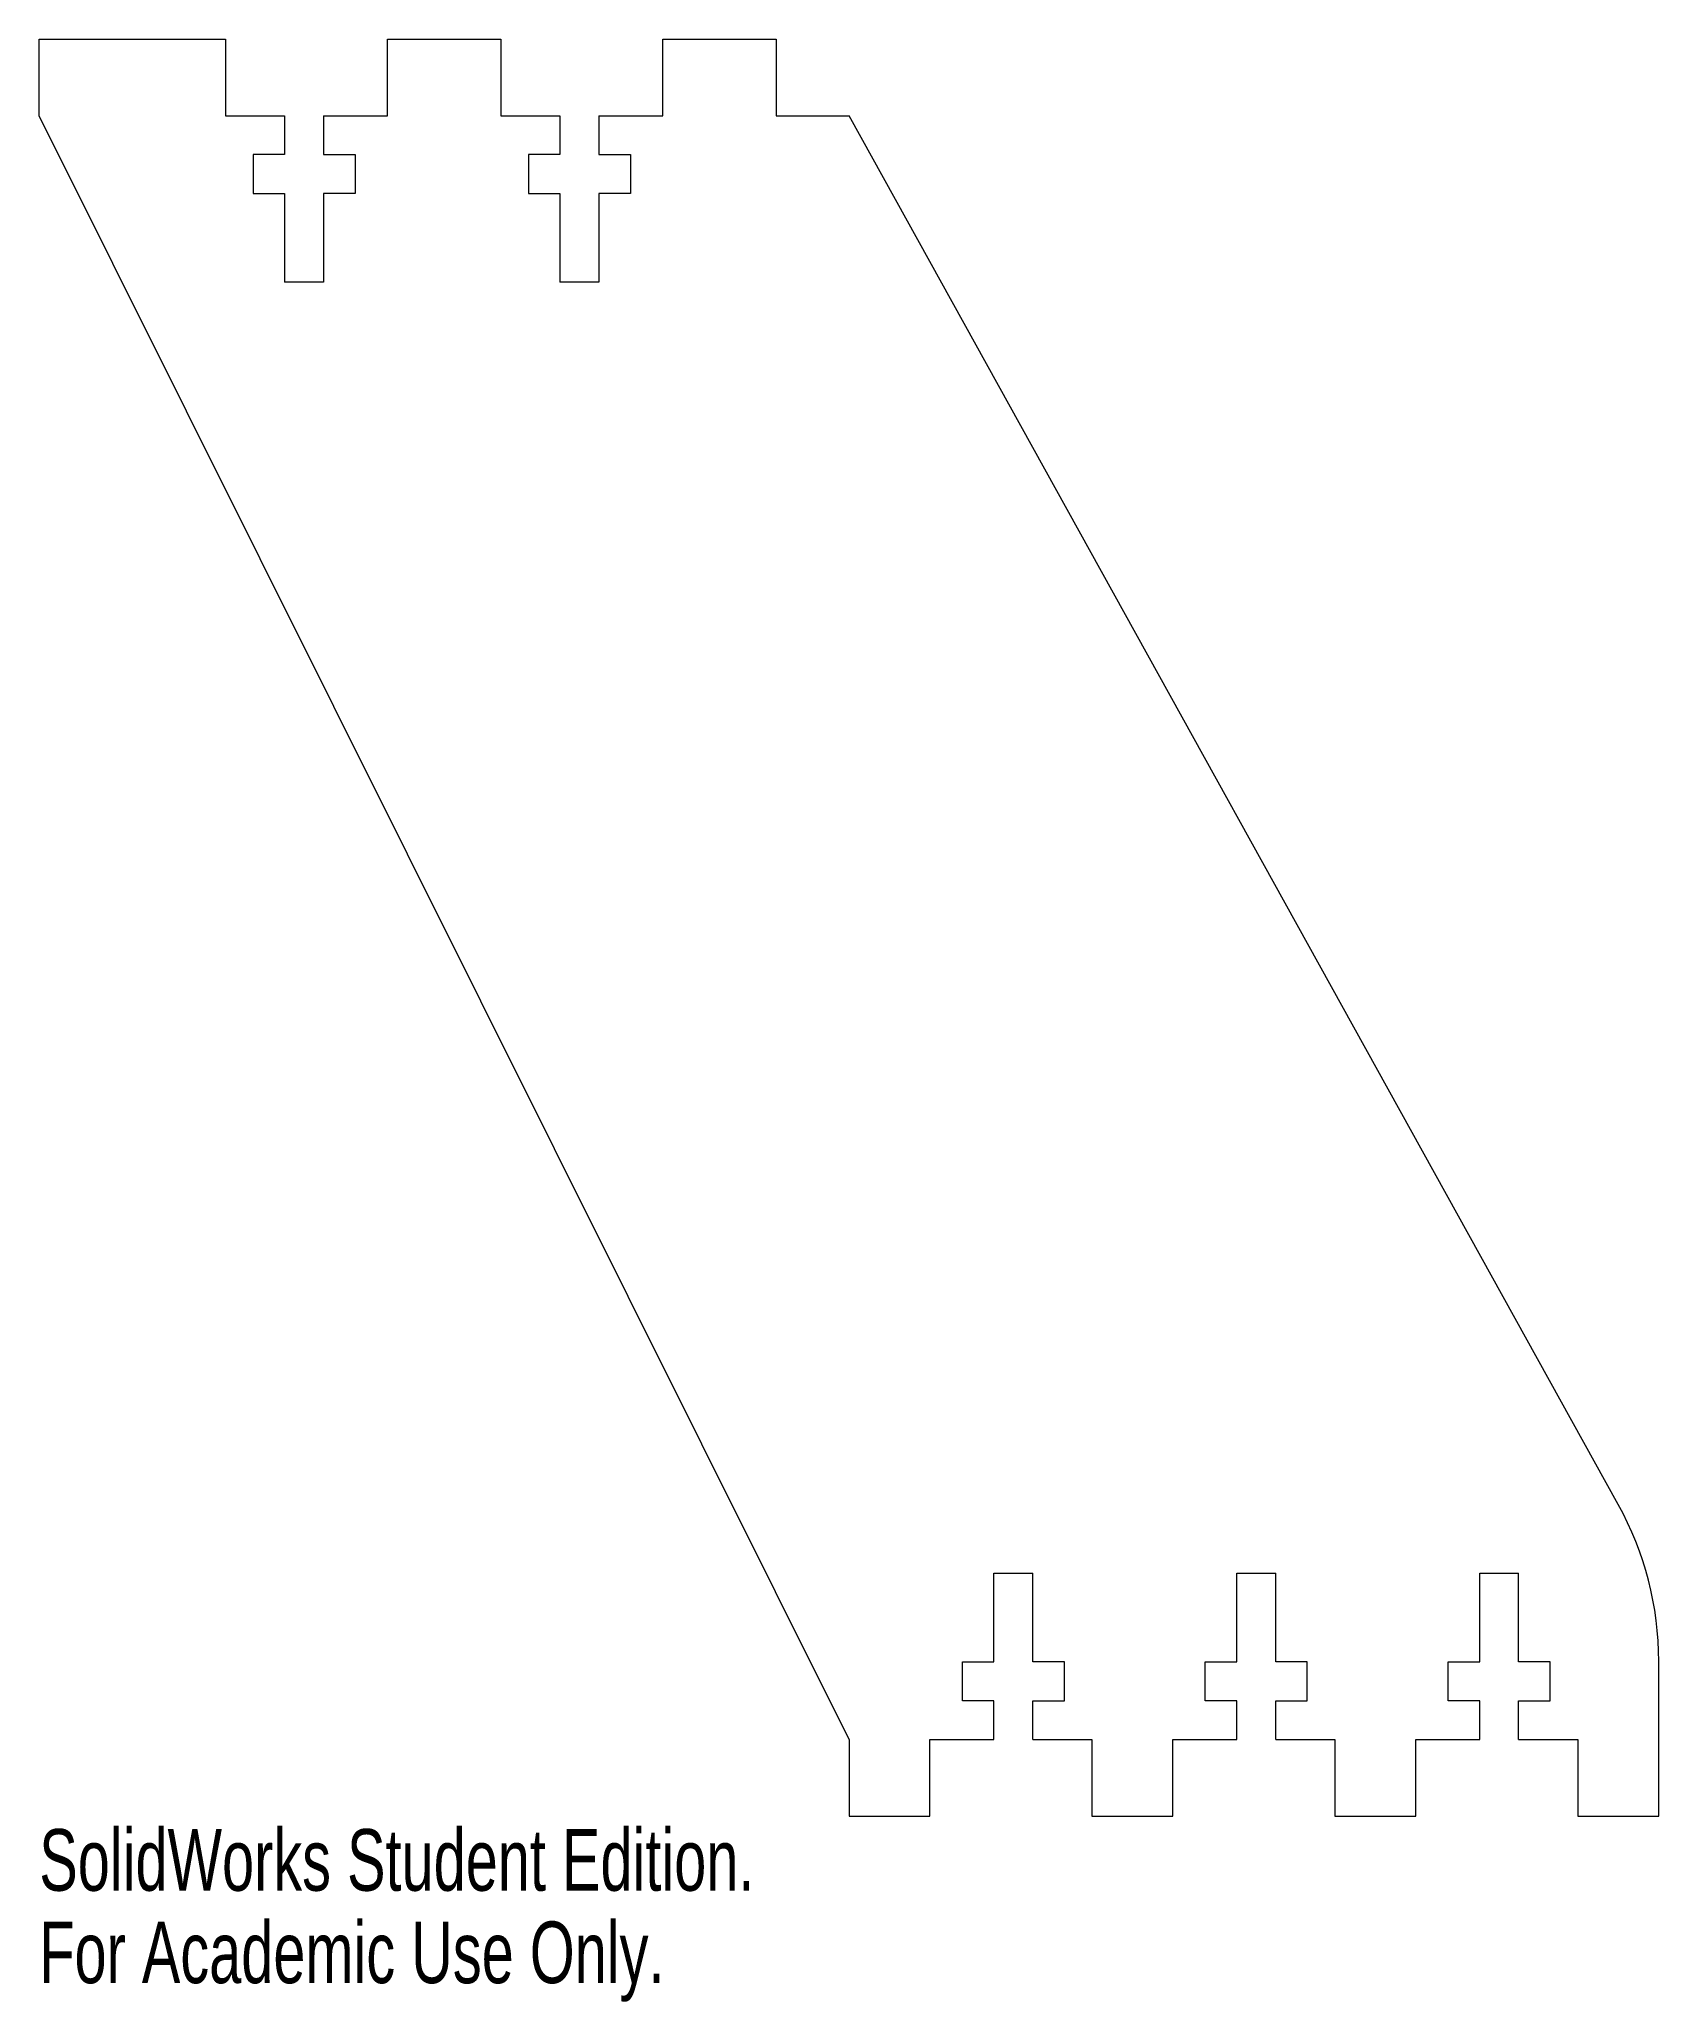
# Model space of a CAD drawing. Header units: inches. Extents: x -3.75 to 1.25, y -0.81 to 5.25.
import ezdxf

# ---------------------------------------------------------------- set-up
doc = ezdxf.new("R2010")
doc.units = ezdxf.units.IN
doc.header["$MEASUREMENT"] = 0
doc.styles.add('SLDTEXTSTYLE0', font='TXT', dxfattribs={"width": 0.7})

msp = doc.modelspace()

# ---------------------------------------------------------------- linework, layer by layer
at = {"color": 7, "linetype": 'Continuous', "lineweight": 15}
for p, q in [((-3.75, 5.25), (-3.175, 5.25)), ((-3.75, 5.0138), (-3.75, 5.25)), ((-3.175, 5.25), (-3.175, 5.0138)), ((-2.675, 5.25), (-2.325, 5.25)), ((-2.675, 5.0138), (-2.675, 5.25)), ((-2.325, 5.25), (-2.325, 5.0138)), ((-1.825, 5.25), (-1.475, 5.25)), ((-1.825, 5.0138), (-1.825, 5.25)), ((-1.475, 5.25), (-1.475, 5.0138)), ((-1.25, 0), (-3.75, 5.0138)), ((-3.175, 5.0138), (-2.9925, 5.0138)), ((-2.9925, 5.0138), (-2.9925, 4.8938)), ((-2.8725, 5.0138), (-2.675, 5.0138)), ((-2.8725, 5.0138), (-2.8725, 4.8938)), ((-2.325, 5.0138), (-2.1425, 5.0138)), ((-2.1425, 5.0138), (-2.1425, 4.8938)), ((-2.0225, 5.0138), (-1.825, 5.0138)), ((-2.0225, 5.0138), (-2.0225, 4.8938)), ((-1.475, 5.0138), (-1.25, 5.0138)), ((1.1248, 0.7261), (-1.25, 5.0138)), ((-3.09, 4.8938), (-3.09, 4.7738)), ((-2.9925, 4.8938), (-3.09, 4.8938)), ((-2.8725, 4.8938), (-2.775, 4.8938)), ((-2.775, 4.8938), (-2.775, 4.7738)), ((-2.24, 4.8938), (-2.24, 4.7738)), ((-2.1425, 4.8938), (-2.24, 4.8938)), ((-2.0225, 4.8938), (-1.925, 4.8938)), ((-1.925, 4.8938), (-1.925, 4.7738)), ((-3.09, 4.7738), (-2.9925, 4.7738)), ((-2.9925, 4.7738), (-2.9925, 4.5)), ((-2.775, 4.7738), (-2.8725, 4.7738)), ((-2.8725, 4.7738), (-2.8725, 4.5)), ((-2.24, 4.7738), (-2.1425, 4.7738)), ((-2.1425, 4.7738), (-2.1425, 4.5)), ((-1.925, 4.7738), (-2.0225, 4.7738)), ((-2.0225, 4.7738), (-2.0225, 4.5)), ((-2.8725, 4.5), (-2.9925, 4.5)), ((-2.0225, 4.5), (-2.1425, 4.5)), ((-0.8025, 0.24), (-0.8025, 0.5138)), ((-0.8025, 0.5138), (-0.6825, 0.5138)), ((-0.6825, 0.24), (-0.6825, 0.5138)), ((-0.0525, 0.24), (-0.0525, 0.5138)), ((-0.0525, 0.5138), (0.0675, 0.5138)), ((0.0675, 0.24), (0.0675, 0.5138)), ((0.6975, 0.24), (0.6975, 0.5138)), ((0.6975, 0.5138), (0.8175, 0.5138)), ((0.8175, 0.24), (0.8175, 0.5138)), ((-0.9, 0.12), (-0.9, 0.24)), ((-0.9, 0.24), (-0.8025, 0.24)), ((-0.585, 0.24), (-0.6825, 0.24)), ((-0.585, 0.12), (-0.585, 0.24)), ((-0.15, 0.12), (-0.15, 0.24)), ((-0.15, 0.24), (-0.0525, 0.24)), ((0.165, 0.24), (0.0675, 0.24)), ((0.165, 0.12), (0.165, 0.24)), ((0.6, 0.12), (0.6, 0.24)), ((0.6, 0.24), (0.6975, 0.24)), ((0.915, 0.24), (0.8175, 0.24)), ((0.915, 0.12), (0.915, 0.24)), ((1.25, -0.2362), (1.25, 0.2416)), ((-0.8025, 0.12), (-0.9, 0.12)), ((-0.8025, 0), (-0.8025, 0.12)), ((-0.6825, 0.12), (-0.585, 0.12)), ((-0.6825, 0), (-0.6825, 0.12)), ((-0.0525, 0.12), (-0.15, 0.12)), ((-0.0525, 0), (-0.0525, 0.12)), ((0.0675, 0.12), (0.165, 0.12)), ((0.0675, 0), (0.0675, 0.12)), ((0.6975, 0.12), (0.6, 0.12)), ((0.6975, 0), (0.6975, 0.12)), ((0.8175, 0.12), (0.915, 0.12)), ((0.8175, 0), (0.8175, 0.12)), ((-1.25, 0), (-1.25, -0.2362)), ((-1, -0.2362), (-1, 0)), ((-1, 0), (-0.8025, 0)), ((-0.6825, 0), (-0.5, 0)), ((-0.5, 0), (-0.5, -0.2362)), ((-0.25, -0.2362), (-0.25, 0)), ((-0.25, 0), (-0.0525, 0)), ((0.0675, 0), (0.25, 0)), ((0.25, 0), (0.25, -0.2362)), ((0.5, -0.2362), (0.5, 0)), ((0.5, 0), (0.6975, 0)), ((0.8175, 0), (1, 0)), ((1, 0), (1, -0.2362)), ((-1.25, -0.2362), (-1, -0.2362)), ((-0.5, -0.2362), (-0.25, -0.2362)), ((0.25, -0.2362), (0.5, -0.2362)), ((1, -0.2362), (1.25, -0.2362))]:
    msp.add_line(p, q, dxfattribs=at)
msp.add_arc((0.25, 0.2416), 1, 0, 28.9803, dxfattribs=at)

# ---------------------------------------------------------------- texts
at = {"color": 7, "linetype": 'Continuous', "char_height": 0.1903, "attachment_point": 1, "style": 'SLDTEXTSTYLE0'}
for s, insert in [('SolidWorks Student Edition.', (-3.75, -0.2764)), ('For Academic Use Only.', (-3.75, -0.5618))]:
    msp.add_mtext(s, dxfattribs=dict(at, insert=insert))

doc.saveas('drawing.dxf')
